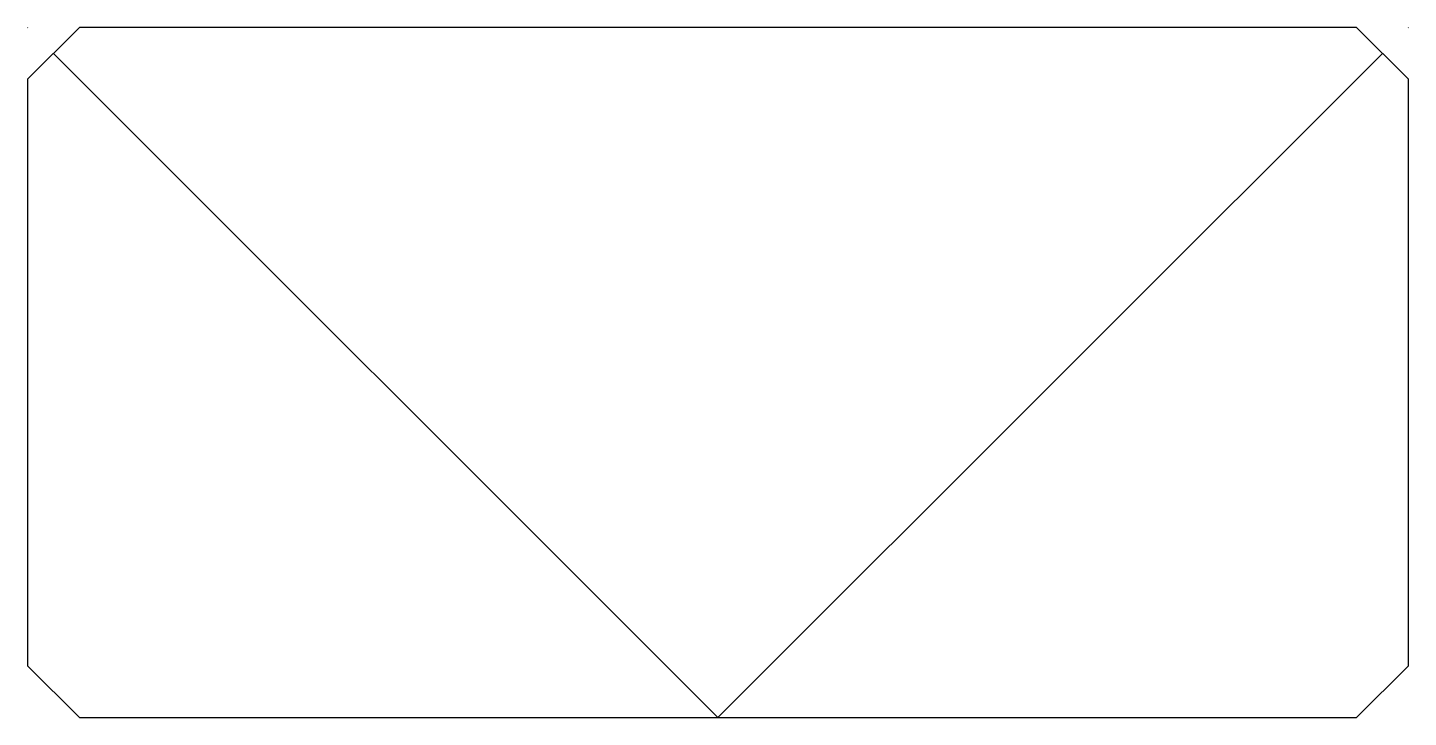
# Model space of a CAD drawing. Header units: millimetres. Extents: x 0 to 40, y -10 to 10.
import ezdxf

# ---------------------------------------------------------------- set-up
doc = ezdxf.new("R2010")
doc.units = ezdxf.units.MM
doc.layers.add('wipess', color=5, linetype='Continuous')

msp = doc.modelspace()

# ---------------------------------------------------------------- linework, layer by layer
msp.add_lwpolyline([(40, 10), (20, -10), (0, 10)])

# ---------------------------------------------------------------- next in the draw order: wipeouts: each hides what was drawn before it
for points in [[(40, 8.5), (40, 10), (38.5, 10)], [(0, 8.5), (0, 10), (1.5, 10)]]:
    msp.add_wipeout(points).dxf.layer = 'wipess'

# ---------------------------------------------------------------- next in the draw order: linework, layer by layer
msp.add_lwpolyline([(40, 8.5), (38.5, 10), (1.5, 10), (0, 8.5), (0, -8.5), (1.5, -10), (38.5, -10), (40, -8.5)], close=True)

doc.saveas('drawing.dxf')
